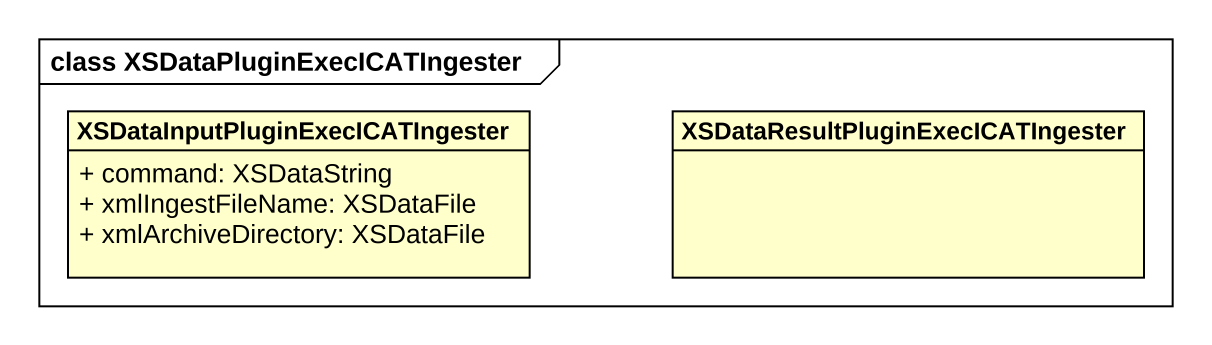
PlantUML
@startuml
mainframe class XSDataPluginExecICATIngester
hide circle
hide empty members
skinparam classAttributeIconSize 0
class "XSDataInputPluginExecICATIngester" as XSDataInputPluginExecICATIng {
  + command: XSDataString
  + xmlIngestFileName: XSDataFile
  + xmlArchiveDirectory: XSDataFile
}
class "XSDataResultPluginExecICATIngester" as XSDataResultPluginExecICATIn
@enduml
